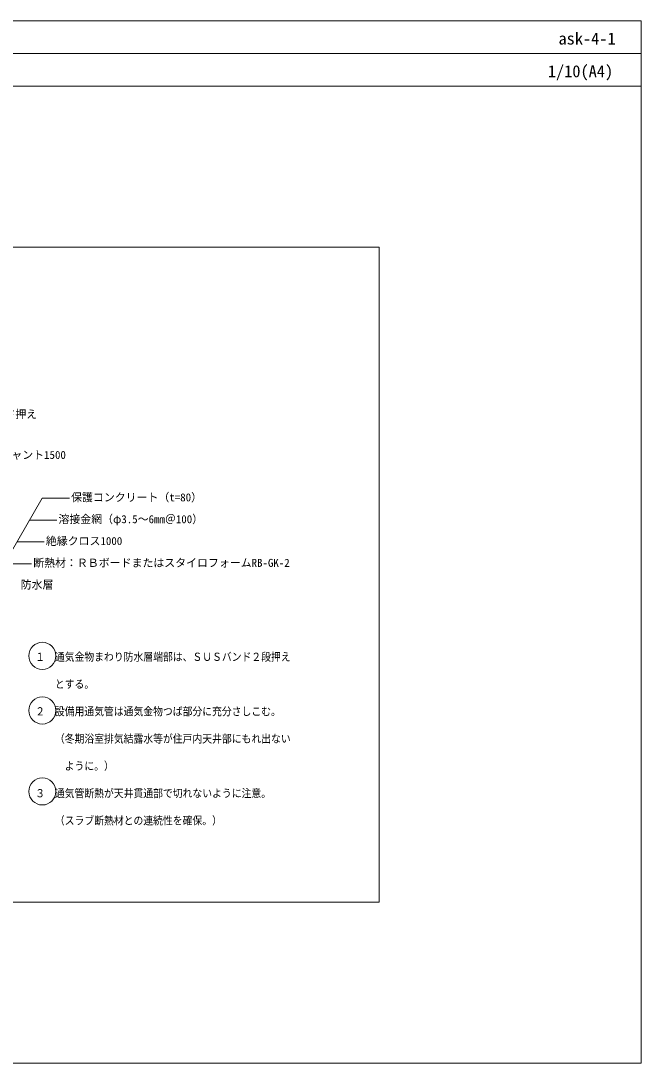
# Model space of a CAD drawing. Units: millimetres, scale not verified. Extents: x -1380 to 1380, y -955 to 955.
# Drawn here: x 244 to 1380, y -955 to 955 of the extents above; entities that cross this region are included whole.
import ezdxf
from ezdxf.enums import TextEntityAlignment as Align

# ---------------------------------------------------------------- set-up
doc = ezdxf.new("R2010")
doc.units = ezdxf.units.MM
doc.header["$LTSCALE"] = 3
for name, color, linetype, lineweight in [('0-0_0', 7, 'Continuous', 9), ('0-4_MOJI', 7, 'Continuous', 18), ('0-D_WAKU', 7, 'Continuous', 18)]:
    doc.layers.add(name, color=color, linetype=linetype, lineweight=lineweight)
doc.styles.add('ＭＳ ゴシック', font='')
doc.styles.get('ＭＳ ゴシック').set_extended_font_data('MS Gothic')

msp = doc.modelspace()

# ---------------------------------------------------------------- linework, layer by layer
at = {"layer": '0-0_0', "lineweight": 18}
msp.add_line((-1379.979, 895.016), (1380.021, 895.016), dxfattribs=at)
msp.add_lwpolyline([(-899.979, -659.984), (900.021, -659.984), (900.021, 540.016), (-899.979, 540.016)], close=True, dxfattribs=at)
at = {"layer": '0-4_MOJI'}
for p, q in [((259.725, 40.069), (309.725, 40.069)), ((236.631, 0.069), (286.631, 0.069)), ((213.537, -39.931), (263.537, -39.931))]:
    msp.add_line(p, q, dxfattribs=at)
msp.add_lwpolyline([(332.819, 80.069), (282.819, 80.069), (80.528, -270.308)], dxfattribs=at)
for centre in [(283.217, -208.598), (283.217, -308.68), (283.217, -457.037)]:
    msp.add_circle(centre, 24.843, dxfattribs=at)
at = {"layer": '0-D_WAKU'}
for points in [[(-1379.979, -954.984), (1380.021, -954.984), (1380.021, 955.016), (-1379.979, 955.016)], [(1380.021, 835.016), (-1379.979, 835.016), (-1379.979, 955.016), (1380.021, 955.016)]]:
    msp.add_lwpolyline(points, close=True, dxfattribs=at)

# ---------------------------------------------------------------- texts
at = {"layer": '0-4_MOJI', "style": 'ＭＳ ゴシック'}
for s, p in [('ＳＵＳバンド押え', (113.741, 222.504)), ('RBキャント1500', (186.427, 147.815)), ('保護コンクリート（t=80）', (335.819, 70.069)), ('溶接金網（φ3.5～6mm＠100）', (312.725, 30.069)), ('絶縁クロス1000', (289.631, -9.931)), ('断熱材：ＲＢボードまたはスタイロフォームRB-GK-2', (266.537, -49.931)), ('防水層', (243.443, -89.931))]:
    msp.add_text(s, height=14.66, dxfattribs=at).set_placement(p, align=Align.BOTTOM_LEFT)
at = {"layer": '0-4_MOJI', "style": 'ＭＳ ゴシック', "width": 0.9}
for s, p in [('１\u3000通気金物まわり防水層端部は、ＳＵＳバンド２段押え', (270.121, -222.206)), ('\u3000\u3000とする。', (270.121, -272.206)), ('２\u3000設備用通気管は通気金物つば部分に充分さしこむ。', (270.121, -322.206)), ('\u3000\u3000（冬期浴室排気結露水等が住戸内天井部にもれ出ない', (270.121, -372.206)), ('\u3000\u3000\u3000ように。）', (270.121, -422.206)), ('３\u3000通気管断熱が天井貫通部で切れないように注意。', (270.121, -472.206)), ('\u3000\u3000（スラブ断熱材との連続性を確保。）', (270.121, -522.206))]:
    msp.add_text(s, height=14.66, dxfattribs=at).set_placement(p, align=Align.BOTTOM_LEFT)
at = {"layer": '0-D_WAKU', "style": 'ＭＳ ゴシック'}
for s, p in [('ask-4-1', (1228.574, 905.016)), ('1/10(A4)', (1209.082, 845.016))]:
    msp.add_text(s, height=21.99, dxfattribs=at).set_placement(p, align=Align.BOTTOM_LEFT)

doc.saveas('drawing.dxf')
